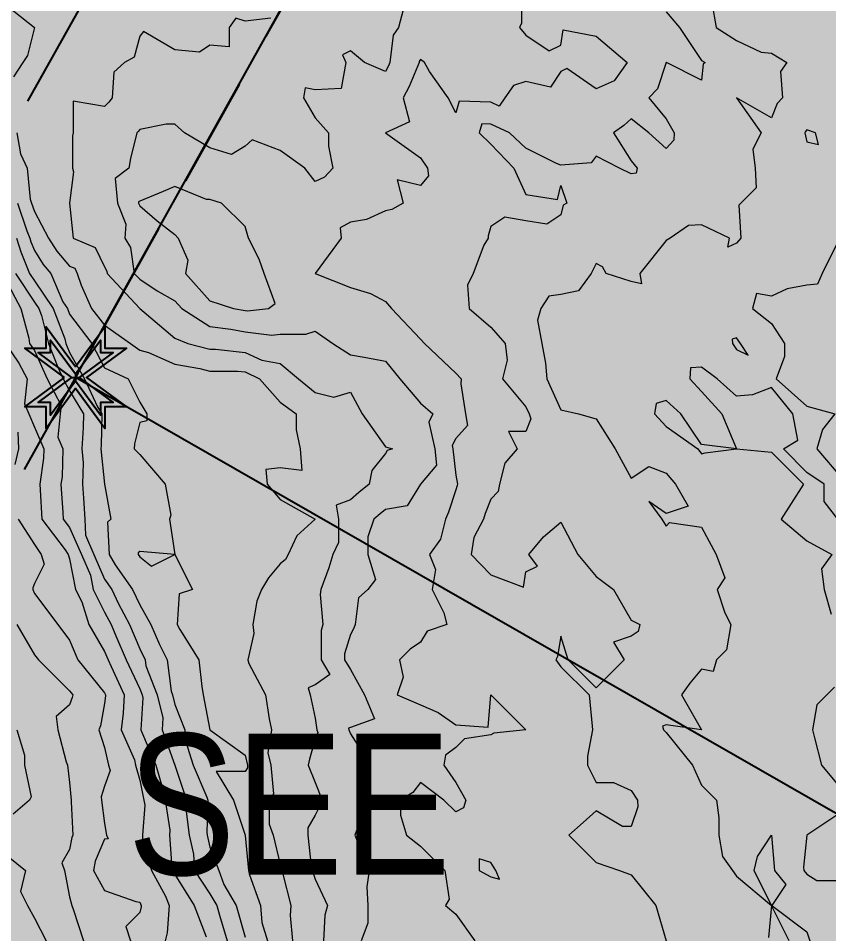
# Model space of a CAD drawing. Extents: x 532589 to 538856, y 6045658 to 6049082.
# Drawn here: x 533857.5 to 533949.4, y 6047176.2 to 6047280 of the extents above; entities that cross this region are included whole.
import ezdxf

# ---------------------------------------------------------------- set-up
doc = ezdxf.new("R2010")
doc.units = 0
doc.header["$LTSCALE"] = 5
doc.linetypes.add('foc-ACCESSROAD', pattern=[3.75, 2.5, -1.25])
for name, color, linetype in [('C-AR', 13, 'foc-ACCESSROAD'), ('DETAIL-T', 7, 'Continuous'), ('L-MON', 1, 'Continuous'), ('P-BUFFER-H 30m', 51, 'Continuous'), ('P-PROPOSED', 10, 'Continuous'), ('P-PROPOSED-H', 21, 'Continuous')]:
    doc.layers.add(name, color=color, linetype=linetype)
doc.layers.add('C-TOPO-MAJR', color=7, linetype='Continuous', lineweight=15, true_color=0xd3aa5f)
doc.layers.add('C-TOPO-MINR', color=7, linetype='Continuous', lineweight=13, true_color=0xe9d5af)
doc.styles.add('80CG', font='ARIALN.TTF', dxfattribs={"height": 10})

# ---------------------------------------------------------------- blocks, each defined once
blk = doc.blocks.new('TEMP')
h = blk.add_hatch(color=255)
h.dxf.hatch_style = 1
h.paths.add_polyline_path([(0, 0.251), (-0.666, 1.152), (-0.666, 0.666), (-1.152, 0.666), (-0.251, 0), (-1.152, -0.666), (-0.666, -0.666), (-0.666, -1.152), (0, -0.251), (0.666, -1.152), (0.666, -0.666), (1.152, -0.666), (0.251, 0), (1.152, 0.666), (0.666, 0.666), (0.666, 1.152)])
h.paths.add_polyline_path([(0.566, 0.849), (0.566, 0.566), (0.849, 0.566), (0.083, 0), (0.849, -0.566), (0.566, -0.566), (0.566, -0.849), (0, -0.083), (-0.566, -0.849), (-0.566, -0.566), (-0.849, -0.566), (-0.083, 0), (-0.849, 0.566), (-0.566, 0.566), (-0.566, 0.849), (0, 0.083)], flags=16)
h = blk.add_hatch(color=1)
h.dxf.hatch_style = 1
h.paths.add_polyline_path([(0, 0.083), (-0.566, 0.849), (-0.566, 0.566), (-0.849, 0.566), (-0.083, 0), (-0.849, -0.566), (-0.566, -0.566), (-0.566, -0.849), (0, -0.083), (0.566, -0.849), (0.566, -0.566), (0.849, -0.566), (0.083, 0), (0.849, 0.566), (0.566, 0.566), (0.566, 0.849)])
at = {"color": 1}
for p, q in [((-0.083, 0), (0.083, 0)), ((0, 0.083), (0, -0.083))]:
    blk.add_line(p, q, dxfattribs=at)
at = {"color": 255, "flags": 128}
blk.add_lwpolyline([(-0.251, 0), (-1.152, 0.666), (-0.666, 0.666), (-0.666, 1.152), (0, 0.251), (0.666, 1.152), (0.666, 0.666), (1.152, 0.666), (0.251, 0), (1.152, -0.666), (0.666, -0.666), (0.666, -1.152), (0, -0.251), (-0.666, -1.152), (-0.666, -0.666), (-1.152, -0.666)], close=True, dxfattribs=at)
at = {"color": 1, "flags": 128}
blk.add_lwpolyline([(-0.083, 0), (-0.849, 0.566), (-0.566, 0.566), (-0.566, 0.849), (0, 0.083), (0.566, 0.849), (0.566, 0.566), (0.849, 0.566), (0.083, 0), (0.849, -0.566), (0.566, -0.566), (0.566, -0.849), (0, -0.083), (-0.566, -0.849), (-0.566, -0.566), (-0.849, -0.566)], close=True, dxfattribs=at)

msp = doc.modelspace()

# ---------------------------------------------------------------- hatches: boundary and pattern name
at = {"layer": 'P-BUFFER-H 30m'}
h = msp.add_hatch(color=256, dxfattribs=at)
h.dxf.hatch_style = 1
edge = h.paths.add_edge_path()
edge.add_line((533962.39, 6047413.291), (534135.818, 6047313.884))
edge.add_arc((534086.114, 6047227.17), 99.949, -29.1674, 60.17902, ccw=False)
edge.add_line((534173.389, 6047178.458), (534124.675, 6047091.178))
edge.add_arc((534037.4, 6047139.889), 99.949, 240.19293, 330.8326, ccw=False)
edge.add_line((533987.717, 6047053.163), (533814.265, 6047152.528))
edge.add_arc((533863.948, 6047239.254), 99.949, 150.83228, 240.19293, ccw=False)
edge.add_line((533776.673, 6047287.966), (533825.411, 6047375.289))
edge.add_arc((533912.686, 6047326.577), 99.949, 60.17902, 150.83228, ccw=False)
at = {"layer": 'P-PROPOSED-H'}
h = msp.add_hatch(color=256, dxfattribs=at)
h.dxf.hatch_style = 1
h.paths.add_polyline_path([(533912.686, 6047326.577), (534086.114, 6047227.17), (534037.4, 6047139.889), (533863.948, 6047239.254)])

# ---------------------------------------------------------------- linework, layer by layer
at = {"layer": 'C-AR', "flags": 128}
msp.add_lwpolyline([(533596.316, 6046643.489), (533602.891, 6046812.545), (533943.477, 6047422.759), (533956.785, 6047416.868), (533961.415, 6047413.882), (533622.68, 6046806.984), (533616.328, 6046643.67)], dxfattribs=at)
at = {"layer": 'C-TOPO-MAJR', "color": 9, "true_color": 0xbfbfbf, "flags": 128}
for points, elevation in [([(533901.085, 6047280.928), (533900.587, 6047278.937), (533899.979, 6047278.053), (533899.592, 6047274.956), (533899.446, 6047274.604), (533899.094, 6047273.96), (533896.705, 6047274.956), (533895.112, 6047276.284), (533894.227, 6047275.841), (533894.614, 6047274.956), (533894.065, 6047272.021), (533891.131, 6047271.858), (533889.993, 6047272.111), (533889.804, 6047270.974), (533891.131, 6047268.7), (533892.625, 6047266.992), (533892.625, 6047265.498), (533893.121, 6047263.011), (533892.178, 6047261.963), (533891.131, 6047261.48), (533889.96, 6047263.011), (533887.149, 6047265.001), (533883.964, 6047266.195), (533883.167, 6047265.498), (533881.636, 6047264.542), (533879.186, 6047265.315), (533876.29, 6047266.992), (533875.204, 6047267.988), (533874.208, 6047267.988), (533871.222, 6047267.391), (533871.056, 6047267.158), (533870.89, 6047266.992), (533870.161, 6047264.072), (533869.998, 6047263.011), (533868.435, 6047261.816), (533868.688, 6047259.029), (533869.629, 6047256.64), (533869.545, 6047255.047), (533870.16, 6047253.985), (533870.61, 6047251.066), (533871.222, 6047250.402), (533873.213, 6047249.075), (533875.204, 6047247.968), (533876, 6047247.084), (533879.186, 6047245.029), (533881.545, 6047244.724), (533883.167, 6047244.429), (533886.188, 6047244.064), (533887.149, 6047244.174), (533890.059, 6047244.174), (533891.131, 6047244.496), (533893.121, 6047243.102), (533895.112, 6047241.835), (533896.661, 6047241.554), (533899.094, 6047241.111), (533900.716, 6047239.121), (533903.076, 6047236.351), (533904.469, 6047235.139), (533904.005, 6047234.21), (533904.709, 6047231.157), (533904.896, 6047229.337), (533903.076, 6047227.176), (533901.559, 6047224.711), (533899.094, 6047224.3), (533898.491, 6047223.797), (533897.767, 6047223.194), (533897.103, 6047221.203), (533897.103, 6047219.212), (533897.957, 6047216.368), (533897.103, 6047215.231), (533896.049, 6047214.294), (533895.644, 6047211.249), (533895.511, 6047210.85), (533895.112, 6047210.11), (533894.449, 6047207.931), (533894.449, 6047207.267), (533895.112, 6047206.161), (533896.73, 6047203.286), (533897.837, 6047200.561), (533895.112, 6047199.589), (533894.902, 6047199.514), (533894.931, 6047199.304), (533895.112, 6047198.861), (533897.388, 6047195.322), (533896.387, 6047194.048), (533896.387, 6047191.341), (533896.56, 6047189.893), (533895.61, 6047187.359), (533895.998, 6047186.474), (533897.236, 6047183.377), (533896.986, 6047181.504), (533897.103, 6047179.396), (533897.103, 6047177.405), (533896.337, 6047175.414)], 858), ([(533857.127, 6047251.066), (533859.277, 6047247.808), (533859.765, 6047247.084), (533860.074, 6047246.288), (533860.87, 6047243.102), (533861.931, 6047240.448), (533862.535, 6047239.121), (533863.259, 6047237.736), (533864.831, 6047235.139), (533864.791, 6047233.607), (533864.658, 6047231.157), (533864.827, 6047229.589), (533864.752, 6047227.176), (533864.852, 6047225.583), (533865.001, 6047223.194), (533865.057, 6047221.396), (533866.032, 6047219.212), (533867.241, 6047216.392), (533868.06, 6047215.231), (533868.789, 6047213.682), (533870.07, 6047211.249), (533871.222, 6047208.511), (533871.844, 6047207.267), (533871.933, 6047206.556), (533873.213, 6047203.286), (533873.839, 6047200.669), (533873.756, 6047199.304), (533875.204, 6047195.322), (533876.531, 6047191.341), (533876.492, 6047190.052), (533876.837, 6047187.359), (533877.327, 6047185.236), (533877.443, 6047183.377), (533879.186, 6047180.723), (533879.96, 6047179.396), (533880.258, 6047178.324), (533881.123, 6047175.414)], 857), ([(533857.286, 6047199.304), (533858.14, 6047196.46), (533858.14, 6047195.322), (533858.915, 6047191.703), (533858.708, 6047191.341), (533856.888, 6047189.748)], 856), ([(533855.296, 6047185.767), (533858.281, 6047183.377), (533857.685, 6047180.988), (533858.481, 6047179.396), (533859.277, 6047177.948), (533860.604, 6047175.414)], 856)]:
    msp.add_lwpolyline(points, dxfattribs=dict(at, elevation=elevation))
at = {"layer": 'C-TOPO-MINR', "color": 254, "true_color": 0xd9d9d9, "flags": 128}
for points, elevation in [([(533914.524, 6047282.919), (533914.524, 6047279.434), (533914.298, 6047278.937), (533915.021, 6047278.053), (533917.674, 6047276.284), (533919.002, 6047276.944), (533919.252, 6047278.688), (533922.984, 6047277.942), (533926.498, 6047274.956), (533925.043, 6047272.896), (533922.984, 6047271.969), (533919.666, 6047274.292), (533919.002, 6047273.96), (533917.808, 6047272.168), (533915.021, 6047272.812), (533913.615, 6047272.38), (533912.632, 6047270.974), (533911.976, 6047270.037), (533911.039, 6047270.476), (533907.443, 6047270.588), (533907.057, 6047269.267), (533906.204, 6047270.974), (533904.072, 6047273.959), (533903.519, 6047274.956), (533903.076, 6047275.318), (533902.928, 6047275.103), (533902.909, 6047274.956), (533901.788, 6047272.262), (533901.085, 6047270.974), (533901.831, 6047268.237), (533899.094, 6047266.993), (533899.094, 6047266.993), (533899.094, 6047266.992), (533899.094, 6047266.987), (533899.096, 6047266.99), (533903.076, 6047264.148), (533903.872, 6047263.011), (533903.96, 6047262.126), (533903.076, 6047261.018), (533900.422, 6047261.682), (533901.087, 6047259.029), (533899.818, 6047258.305), (533899.094, 6047258.144), (533896.949, 6047257.192), (533895.112, 6047256.857), (533893.941, 6047256.218), (533894.064, 6047255.047), (533891.131, 6047251.066), (533891.13, 6047251.066), (533891.131, 6047251.065), (533891.131, 6047251.065), (533895.112, 6047249.473), (533897.387, 6047248.791), (533899.094, 6047247.881), (533899.797, 6047247.084), (533903.076, 6047243.6), (533903.518, 6047243.102), (533907.057, 6047239.75), (533907.686, 6047239.121), (533907.626, 6047238.552), (533908.172, 6047235.139), (533908.384, 6047233.812), (533907.057, 6047232.351), (533906.659, 6047231.555), (533906.751, 6047231.157), (533907.057, 6047228.171), (533907.278, 6047227.176), (533907.216, 6047227.016), (533907.057, 6047226.512), (533906.261, 6047223.99), (533905.886, 6047223.194), (533905.351, 6047220.919), (533904.072, 6047219.212), (533904.783, 6047217.505), (533904.403, 6047215.231), (533905.728, 6047212.578), (533906.061, 6047211.249), (533903.822, 6047210.502), (533903.076, 6047209.257), (533901.882, 6047208.461), (533900.688, 6047207.267), (533901.087, 6047205.275), (533900.422, 6047203.286), (533903.076, 6047202.149), (533905.065, 6047201.297), (533907.057, 6047199.873), (533910.733, 6047199.61), (533911.039, 6047203.281), (533915.016, 6047199.304), (533911.401, 6047198.942), (533911.039, 6047198.735), (533908.053, 6047198.308), (533907.057, 6047197.311), (533905.92, 6047196.459), (533905.732, 6047195.322), (533907.057, 6047193.333), (533908.195, 6047191.341), (533907.942, 6047190.456), (533907.057, 6047190.013), (533905.729, 6047191.341), (533903.076, 6047193.331), (533902.191, 6047192.225), (533900.801, 6047191.341), (533900.801, 6047189.633), (533901.483, 6047187.359), (533903.076, 6047186.134), (533905.832, 6047183.377), (533906.334, 6047180.119), (533905.92, 6047179.396), (533907.057, 6047178.401), (533909.229, 6047175.414)], 858.2), ([(533855.296, 6047282.123), (533859.272, 6047278.942), (533859.277, 6047278.939), (533859.278, 6047278.937), (533859.278, 6047278.936), (533859.277, 6047278.932), (533858.481, 6047275.752), (533857.95, 6047274.956), (533856.889, 6047273.362)], 857.6), ([(533936.123, 6047281.724), (533936.588, 6047278.937), (533938.911, 6047277.471), (533941.698, 6047276.15), (533942.892, 6047276.041), (533944.598, 6047274.956), (533943.887, 6047273.96), (533944.117, 6047270.974), (533943.529, 6047270.337), (533942.892, 6047268.699), (533938.914, 6047270.971), (533941.697, 6047266.992), (533940.768, 6047265.134), (533941.018, 6047263.011), (533941.15, 6047260.771), (533939.407, 6047259.029), (533939.159, 6047258.781), (533939.379, 6047255.047), (533938.911, 6047254.479), (533937.915, 6047254.052), (533938.115, 6047255.047), (533934.929, 6047256.564), (533933.481, 6047256.495), (533931.389, 6047255.047), (533930.947, 6047254.799), (533927.961, 6047251.066), (533928.137, 6047249.894), (533926.966, 6047250.161), (533924.121, 6047251.066), (533923.708, 6047251.789), (533922.984, 6047252.203), (533922.415, 6047251.066), (533920.993, 6047249.074), (533919.002, 6047248.676), (533917.617, 6047248.469), (533916.727, 6047247.084), (533916.348, 6047245.756), (533916.831, 6047243.102), (533917.233, 6047240.89), (533917.41, 6047239.121), (533919.002, 6047235.58), (533920.992, 6047235.139), (533922.984, 6047234.571), (533925.156, 6047231.157), (533926.966, 6047227.837), (533928.957, 6047229.166), (533930.947, 6047228.42), (533931.995, 6047227.176), (533933.436, 6047224.687), (533930.947, 6047223.857), (533928.955, 6047225.186), (533930.45, 6047223.194), (533930.947, 6047222.399), (533931.309, 6047222.832), (533934.929, 6047222.275), (533936.588, 6047219.212), (533937.583, 6047216.558), (533936.698, 6047215.231), (533937.584, 6047212.576), (533938.247, 6047211.249), (533937.773, 6047208.405), (533936.635, 6047207.267), (533936.256, 6047205.94), (533934.929, 6047206.181), (533933.602, 6047204.613), (533932.654, 6047203.286), (533934.929, 6047199.305), (533934.93, 6047199.304), (533934.93, 6047199.303), (533934.929, 6047199.302), (533934.919, 6047199.304), (533930.947, 6047199.872), (533930.505, 6047199.746), (533930.641, 6047199.304), (533930.947, 6047198.998), (533933.933, 6047195.322), (533934.929, 6047193.046), (533936.635, 6047191.341), (533936.919, 6047189.35), (533936.919, 6047187.359), (533937.318, 6047184.97), (533938.442, 6047183.377), (533938.911, 6047182.714), (533942.887, 6047179.4), (533940.902, 6047183.377), (533941.301, 6047184.969), (533942.889, 6047187.359), (533942.89, 6047187.361), (533942.892, 6047187.36), (533942.893, 6047187.359), (533942.893, 6047187.359), (533943.224, 6047183.377), (533944.484, 6047181.786), (533942.895, 6047179.396), (533946.874, 6047176.407), (533947.205, 6047175.414)], 858.6), ([(533886.087, 6047279.999), (533883.167, 6047279.674), (533882.12, 6047279.985), (533881.358, 6047278.937), (533881.358, 6047276.765), (533879.186, 6047276.946), (533877.991, 6047276.15), (533875.204, 6047276.403), (533871.666, 6047278.494), (533871.222, 6047277.941), (533870.593, 6047275.585), (533869.515, 6047274.956), (533868.302, 6047273.894), (533868.094, 6047270.974), (533867.738, 6047270.477), (533867.241, 6047269.979), (533863.658, 6047270.575), (533863.658, 6047266.992), (533863.591, 6047266.66), (533863.591, 6047263.011), (533863.702, 6047262.567), (533863.26, 6047259.029), (533863.259, 6047259.028), (533863.658, 6047255.047), (533866.187, 6047253.993), (533867.241, 6047251.789), (533867.506, 6047251.331), (533867.546, 6047251.066), (533871.222, 6047247.084), (533871.223, 6047247.084), (533875.204, 6047243.731), (533876.697, 6047243.102), (533879.186, 6047242.48), (533879.808, 6047242.48), (533883.167, 6047242.107), (533885.054, 6047241.216), (533887.149, 6047240.852), (533889.244, 6047239.121), (533891.131, 6047237.563), (533893.238, 6047237.013), (533895.112, 6047237.59), (533896.44, 6047235.139), (533899.094, 6047231.392), (533899.891, 6047231.157), (533899.284, 6047230.967), (533899.094, 6047230.659), (533897.546, 6047228.724), (533897.236, 6047227.176), (533896.078, 6047226.21), (533895.112, 6047225.406), (533893.519, 6047224.787), (533893.785, 6047223.194), (533893.785, 6047220.54), (533893.121, 6047219.212), (533892.662, 6047217.681), (533891.759, 6047215.231), (533891.699, 6047214.662), (533891.996, 6047211.249), (533891.794, 6047210.585), (533891.794, 6047207.267), (533892.79, 6047205.608), (533891.131, 6047204.424), (533890.334, 6047204.082), (533890.562, 6047203.286), (533891.131, 6047200.633), (533891.312, 6047199.304), (533891.438, 6047198.997), (533891.131, 6047198.307), (533890.467, 6047195.986), (533890.334, 6047195.322), (533891.131, 6047193.33), (533891.927, 6047191.341), (533891.699, 6047190.772), (533891.131, 6047189.635), (533890.292, 6047188.198), (533890.292, 6047187.359), (533890.662, 6047183.846), (533890.784, 6047183.377), (533891.131, 6047182.382), (533892.536, 6047179.396), (533892.217, 6047178.31), (533892.079, 6047175.414)], 857.8), ([(533930.947, 6047280.729), (533932.44, 6047278.937), (533934.929, 6047275.204), (533935.371, 6047274.956), (533935.118, 6047274.766), (533934.929, 6047272.964), (533930.957, 6047274.956), (533930.947, 6047274.957), (533930.938, 6047274.965), (533930.947, 6047274.956), (533929.952, 6047271.969), (533928.956, 6047270.974), (533930.947, 6047268.585), (533931.832, 6047266.992), (533931.786, 6047266.154), (533930.947, 6047265.222), (533928.956, 6047266.992), (533926.966, 6047268.585), (533926.127, 6047267.831), (533924.975, 6047266.992), (533926.966, 6047263.806), (533927.628, 6047263.011), (533927.533, 6047262.443), (533926.966, 6047262.348), (533925.639, 6047263.011), (533922.984, 6047264.337), (533922.415, 6047263.579), (533919.002, 6047263.316), (533918.506, 6047263.507), (533915.021, 6047265.25), (533913.162, 6047266.992), (533911.039, 6047267.987), (533910.012, 6047268.02), (533909.712, 6047266.992), (533911.039, 6047265.718), (533913.643, 6047263.011), (533915.021, 6047260.025), (533918.605, 6047259.427), (533919.002, 6047261.021), (533919.665, 6047259.029), (533919.251, 6047258.78), (533919.002, 6047257.702), (533917.411, 6047256.639), (533915.021, 6047257.038), (533912.632, 6047257.436), (533911.039, 6047256.372), (533910.755, 6047255.331), (533910.733, 6047255.047), (533910.245, 6047254.253), (533909.048, 6047251.066), (533908.385, 6047249.738), (533908.589, 6047247.084), (533911.039, 6047244.96), (533912.678, 6047243.102), (533912.897, 6047241.244), (533912.367, 6047239.121), (533915.021, 6047235.935), (533915.4, 6047235.139), (533915.589, 6047234.57), (533915.021, 6047233.147), (533913.03, 6047233.147), (533914.025, 6047231.157), (533912.631, 6047229.565), (533912.035, 6047227.176), (533911.892, 6047226.322), (533911.039, 6047225.469), (533910.402, 6047223.831), (533910.201, 6047223.194), (533909.117, 6047221.134), (533908.81, 6047219.212), (533911.039, 6047216.89), (533914.755, 6047215.496), (533915.021, 6047217.223), (533916.346, 6047217.887), (533915.352, 6047219.212), (533917.011, 6047221.203), (533919.002, 6047222.863), (533920.907, 6047219.212), (533922.984, 6047216.697), (533924.975, 6047215.231), (533926.966, 6047211.746), (533927.96, 6047211.249), (533927.761, 6047210.454), (533926.966, 6047209.922), (533924.975, 6047209.258), (533926.17, 6047207.267), (533924.576, 6047205.675), (533922.984, 6047204.081), (533919.798, 6047207.267), (533919.002, 6047209.922), (533918.623, 6047207.646), (533918.434, 6047207.267), (533919.002, 6047206.471), (533922.188, 6047203.286), (533922.543, 6047199.745), (533922.587, 6047199.304), (533921.989, 6047196.317), (533921.989, 6047195.322), (533922.984, 6047193.332), (533924.974, 6047193.332), (533926.966, 6047192.427), (533927.668, 6047191.341), (533927.712, 6047190.594), (533926.966, 6047188.352), (533925.972, 6047188.352), (533922.984, 6047190.146), (533921.517, 6047188.826), (533919.887, 6047187.359), (533922.984, 6047184.262), (533925.641, 6047183.377), (533926.966, 6047182.881), (533929.753, 6047179.396), (533930.946, 6047175.415)], 858.4), ([(533947.87, 6047266.992), (533946.874, 6047267.324), (533946.715, 6047267.151), (533946.653, 6047266.992), (533946.874, 6047265.997), (533948.202, 6047265.664), (533947.87, 6047266.992)], 858.8), ([(533857.287, 6047266.992), (533857.685, 6047264.603), (533858.439, 6047263.011), (533858.809, 6047259.497), (533858.959, 6047259.029), (533859.277, 6047258.092), (533860.895, 6047255.047), (533861.804, 6047253.592), (533863.259, 6047251.895), (533863.845, 6047251.651), (533864.125, 6047251.066), (533864.586, 6047249.738), (533865.766, 6047247.084), (533867.241, 6047245.188), (533870.16, 6047243.102), (533871.222, 6047242.378), (533872.218, 6047242.107), (533875.204, 6047240.768), (533878.025, 6047240.281), (533879.186, 6047239.991), (533882.296, 6047239.991), (533883.167, 6047239.895), (533884.806, 6047239.121), (533887.149, 6047236.466), (533888.959, 6047235.139), (533888.959, 6047233.328), (533889.424, 6047231.157), (533889.598, 6047228.708), (533887.149, 6047229.034), (533885.51, 6047228.815), (533885.682, 6047227.176), (533887.149, 6047225.434), (533891.129, 6047223.195), (533891.131, 6047223.196), (533891.131, 6047223.194), (533891.131, 6047223.194), (533891.131, 6047223.193), (533889.035, 6047221.308), (533888.068, 6047219.212), (533887.746, 6047218.615), (533887.149, 6047218.126), (533885.822, 6047216.558), (533885.025, 6047215.231), (533884.494, 6047213.904), (533884.052, 6047211.249), (533884.163, 6047210.253), (533883.473, 6047207.267), (533883.609, 6047206.826), (533885.473, 6047203.286), (533885.904, 6047200.549), (533886.153, 6047199.304), (533885.764, 6047196.707), (533886.087, 6047195.322), (533886.411, 6047192.078), (533885.904, 6047191.341), (533885.904, 6047188.604), (533886.352, 6047187.359), (533887.149, 6047184.039), (533887.322, 6047183.377), (533887.414, 6047183.112), (533888.344, 6047179.396), (533888.287, 6047178.258), (533888.534, 6047175.414)], 857.6), ([(533884.76, 6047252.658), (533883.566, 6047255.047), (533883.167, 6047256.376), (533880.514, 6047259.029), (533879.186, 6047259.428), (533878.787, 6047259.428), (533875.204, 6047260.903), (533873.877, 6047260.356), (533871.222, 6047259.264), (533871.089, 6047259.162), (533871.101, 6047259.029), (533871.222, 6047258.722), (533873.216, 6047257.036), (533875.204, 6047255.489), (533875.566, 6047255.047), (533876.697, 6047252.559), (533876.398, 6047251.066), (533879.186, 6047247.969), (533881.842, 6047247.084), (533883.167, 6047246.843), (533883.441, 6047246.81), (533885.821, 6047247.084), (533886.58, 6047247.653), (533885.34, 6047251.066), (533884.76, 6047252.658)], 858.2), ([(533857.366, 6047259.029), (533858.433, 6047255.892), (533858.752, 6047255.047), (533858.879, 6047254.649), (533859.277, 6047253.654), (533860.273, 6047252.061), (533861.126, 6047251.066), (533862.512, 6047247.83), (533863.015, 6047247.084), (533863.259, 6047246.455), (533865.807, 6047243.102), (533867.241, 6047240.346), (533869.896, 6047239.121), (533871.222, 6047236.466), (533872.018, 6047235.139), (533872.018, 6047234.344), (533871.222, 6047234.144), (533870.625, 6047231.754), (533870.594, 6047231.157), (533871.222, 6047230.529), (533874.118, 6047227.176), (533874.762, 6047223.636), (533874.592, 6047223.194), (533875.203, 6047219.213), (533871.222, 6047219.543), (533871.05, 6047219.385), (533871.057, 6047219.212), (533871.222, 6047218.929), (533872.547, 6047217.887), (533875.204, 6047219.207), (533877.195, 6047215.231), (533875.702, 6047214.733), (533875.469, 6047211.249), (533875.772, 6047210.681), (533877.928, 6047207.267), (533878.249, 6047204.223), (533878.427, 6047203.286), (533879.185, 6047199.305), (533879.185, 6047199.304), (533879.186, 6047199.299), (533879.19, 6047199.299), (533883.167, 6047196.46), (533883.433, 6047195.322), (533883.462, 6047195.027), (533883.167, 6047194.598), (533879.909, 6047194.598), (533881.84, 6047191.341), (533883.167, 6047187.359), (533883.167, 6047187.359), (533883.167, 6047187.354), (533883.546, 6047183.377), (533883.665, 6047182.88), (533884.92, 6047179.396), (533885.072, 6047177.491), (533885.701, 6047175.414)], 857.4), ([(533857.249, 6047255.047), (533857.742, 6047253.512), (533858.72, 6047251.066), (533859.277, 6047250.221), (533861.39, 6047247.084), (533862.728, 6047243.633), (533862.861, 6047243.102), (533863.259, 6047242.107), (533864.965, 6047239.121), (533866.445, 6047235.935), (533866.926, 6047235.139), (533866.832, 6047231.566), (533866.81, 6047231.157), (533867.24, 6047227.176), (533867.24, 6047227.176), (533867.241, 6047227.173), (533867.965, 6047223.194), (533867.587, 6047222.848), (533867.739, 6047219.212), (533868.435, 6047218.018), (533870.402, 6047215.231), (533871.222, 6047213.489), (533872.502, 6047211.249), (533873.462, 6047209.009), (533874.333, 6047207.267), (533874.778, 6047203.712), (533874.944, 6047203.286), (533875.204, 6047202.2), (533876.341, 6047199.304), (533876.429, 6047198.079), (533877.3, 6047195.322), (533878.824, 6047191.702), (533878.945, 6047191.341), (533878.834, 6047187.71), (533878.879, 6047187.359), (533879.186, 6047186.032), (533880.181, 6047183.377), (533880.778, 6047181.785), (533882.172, 6047179.396), (533883.167, 6047175.812)], 857.2), ([(533950.358, 6047254.55), (533948.616, 6047251.066), (533948.086, 6047249.854), (533946.874, 6047249.738), (533944.644, 6047249.314), (533942.892, 6047248.489), (533941.186, 6047248.79), (533940.721, 6047247.084), (533942.892, 6047245.378), (533944.34, 6047243.102), (533944.34, 6047241.654), (533943.389, 6047239.121), (533946.874, 6047236.024), (533950.059, 6047235.139), (533948.644, 6047233.369), (533948.011, 6047231.157), (533950.856, 6047227.841)], 858.8), ([(533855.998, 6047250.363), (533857.729, 6047247.084), (533858.664, 6047243.715), (533858.728, 6047243.102), (533859.277, 6047242.305), (533860.725, 6047239.121), (533862.311, 6047236.087), (533862.212, 6047235.139), (533861.932, 6047232.484), (533862.506, 6047231.157), (533862.421, 6047228.014), (533862.294, 6047227.176), (533862.488, 6047223.964), (533862.535, 6047223.194), (533863.259, 6047222.239), (533864.61, 6047219.212), (533865.623, 6047216.848), (533865.947, 6047215.231), (533867.241, 6047212.643), (533867.974, 6047211.249), (533868.508, 6047209.982), (533869.691, 6047207.267), (533871.222, 6047203.949), (533871.482, 6047203.286), (533871.563, 6047202.945), (533871.343, 6047199.304), (533871.412, 6047199.114), (533873.052, 6047195.322), (533873.825, 6047192.719), (533874.118, 6047191.341), (533874.635, 6047187.928), (533874.591, 6047187.359), (533874.872, 6047183.709), (533874.963, 6047183.377), (533875.204, 6047182.935), (533877.401, 6047179.396), (533878.743, 6047175.857)], 856.8), ([(533939.353, 6047243.102), (533938.911, 6047243.766), (533938.413, 6047243.6), (533938.468, 6047243.102), (533938.911, 6047242.439), (533940.239, 6047241.774), (533939.353, 6047243.102)], 858.8), ([(533855.982, 6047243.102), (533857.508, 6047240.89), (533858.439, 6047239.121), (533858.14, 6047236.276), (533858.632, 6047235.139), (533859.277, 6047233.646), (533860.353, 6047231.157), (533860.325, 6047230.109), (533859.881, 6047227.176), (533859.92, 6047226.533), (533860.122, 6047223.194), (533862.762, 6047219.71), (533863.106, 6047219.212), (533863.259, 6047218.715), (533863.955, 6047215.231), (533864.652, 6047213.837), (533865.456, 6047211.249), (533867.241, 6047208.204), (533867.649, 6047207.267), (533867.999, 6047206.509), (533869.441, 6047203.286), (533869.331, 6047201.195), (533869.121, 6047199.304), (533870.625, 6047195.92), (533870.763, 6047195.322), (533871.222, 6047193.616), (533871.705, 6047191.341), (533871.791, 6047190.772), (533871.528, 6047187.359), (533871.554, 6047187.027), (533872.55, 6047183.377), (533874.142, 6047180.458), (533874.567, 6047179.396), (533874.319, 6047176.299), (533874.118, 6047175.414)], 856.6), ([(533950.412, 6047223.194), (533948.862, 6047225.187), (533948.862, 6047227.176), (533946.874, 6047228.504), (533944.221, 6047231.157), (533945.879, 6047232.152), (533945.281, 6047235.139), (533942.892, 6047238.126), (533940.721, 6047237.311), (533938.911, 6047237.129), (533936.699, 6047239.121), (533934.929, 6047240.448), (533933.703, 6047240.346), (533933.601, 6047239.121), (533934.929, 6047237.672), (533937.252, 6047235.139), (533938.911, 6047231.158), (533938.915, 6047231.157), (533942.892, 6047230.795), (533946.512, 6047227.176), (533945.104, 6047224.964), (533943.978, 6047223.194), (533946.874, 6047220.744), (533949.718, 6047219.212), (533948.533, 6047217.553), (533948.865, 6047215.231), (533949.661, 6047212.444)], 858.8), ([(533935.371, 6047230.715), (533938.906, 6047231.157), (533934.929, 6047231.655), (533932.606, 6047235.139), (533930.947, 6047236.67), (533929.777, 6047236.31), (533929.62, 6047235.139), (533930.947, 6047233.717), (533934.531, 6047231.157), (533934.929, 6047230.589), (533935.371, 6047230.715)], 858.8), ([(533857.381, 6047233.053), (533857.467, 6047231.157), (533857.065, 6047229.388)], 856.4), ([(533857.428, 6047223.194), (533859.277, 6047220.319), (533860.043, 6047219.212), (533860.383, 6047218.106), (533859.277, 6047215.892), (533859.097, 6047215.411), (533859.118, 6047215.231), (533859.277, 6047214.789), (533861.932, 6047211.249), (533863.259, 6047209.48), (533864.207, 6047207.267), (533867.241, 6047203.52), (533867.345, 6047203.286), (533867.34, 6047203.186), (533867.241, 6047202.291), (533866.763, 6047199.782), (533866.577, 6047199.304), (533867.241, 6047197.314), (533867.7, 6047195.322), (533867.869, 6047194.694), (533867.241, 6047192.932), (533866.862, 6047191.72), (533866.895, 6047191.341), (533867.241, 6047188.686), (533867.45, 6047187.359), (533867.638, 6047186.961), (533867.241, 6047186.917), (533866.179, 6047184.439), (533865.967, 6047183.377), (533867.241, 6047181.102), (533870.78, 6047179.838), (533871.222, 6047179.793), (533871.381, 6047179.396), (533871.37, 6047179.248), (533871.222, 6047178.6), (533869.629, 6047177.007), (533870.161, 6047175.414)], 856.4), ([(533857.286, 6047211.249), (533859.277, 6047207.836), (533859.746, 6047207.267), (533863.259, 6047203.754), (533863.638, 6047203.286), (533863.578, 6047202.967), (533863.259, 6047202.148), (533861.728, 6047200.835), (533861.932, 6047199.304), (533862.896, 6047195.685), (533863.024, 6047195.322), (533863.259, 6047193.329), (533863.432, 6047191.341), (533863.458, 6047191.142), (533863.638, 6047187.359), (533863.524, 6047187.093), (533863.259, 6047185.765), (533862.406, 6047184.23), (533862.69, 6047183.377), (533863.259, 6047180.391), (533863.524, 6047179.396), (533863.657, 6047178.997), (533864.852, 6047175.414)], 856.2), ([(533950.002, 6047204.139), (533949.148, 6047203.286), (533948.011, 6047202.148), (533947.537, 6047199.304), (533947.758, 6047198.42), (533948.533, 6047195.322), (533950.856, 6047192.535)], 858.8), ([(533950.856, 6047190.014), (533949.263, 6047188.952), (533946.875, 6047187.359), (533946.876, 6047187.357), (533946.874, 6047187.357), (533946.512, 6047183.739), (533946.542, 6047183.377), (533946.874, 6047182.958), (533948.012, 6047182.239), (533950.856, 6047182.239)], 858.8), ([(533911.608, 6047183.377), (533911.039, 6047184.262), (533909.711, 6047184.705), (533909.711, 6047183.377), (533911.039, 6047182.653), (533912.034, 6047182.382), (533911.608, 6047183.377)], 858.2), ([(533944.884, 6047175.414), (533942.892, 6047179.386), (533942.531, 6047175.775)], 858.6)]:
    msp.add_lwpolyline(points, dxfattribs=dict(at, elevation=elevation))
at = {"layer": 'P-PROPOSED'}
msp.add_lwpolyline([(533912.686, 6047326.577), (534086.114, 6047227.17), (534037.4, 6047139.889), (533863.948, 6047239.254)], close=True, dxfattribs=at)

# ---------------------------------------------------------------- block references
at = {"layer": 'L-MON', "xscale": 4.999999999999984, "yscale": 4.999999999999984, "zscale": 4.999999999999984}
msp.add_blockref('TEMP', (533863.948, 6047239.254), dxfattribs=at)

# ---------------------------------------------------------------- texts
at = {"layer": 'DETAIL-T', "color": 3, "insert": (533888.174, 6047177.559), "char_height": 15.9918, "width": 63.60354, "attachment_point": 5, "style": '80CG'}
msp.add_mtext('SEE\\PDETAIL', dxfattribs=at)

doc.saveas('drawing.dxf')
